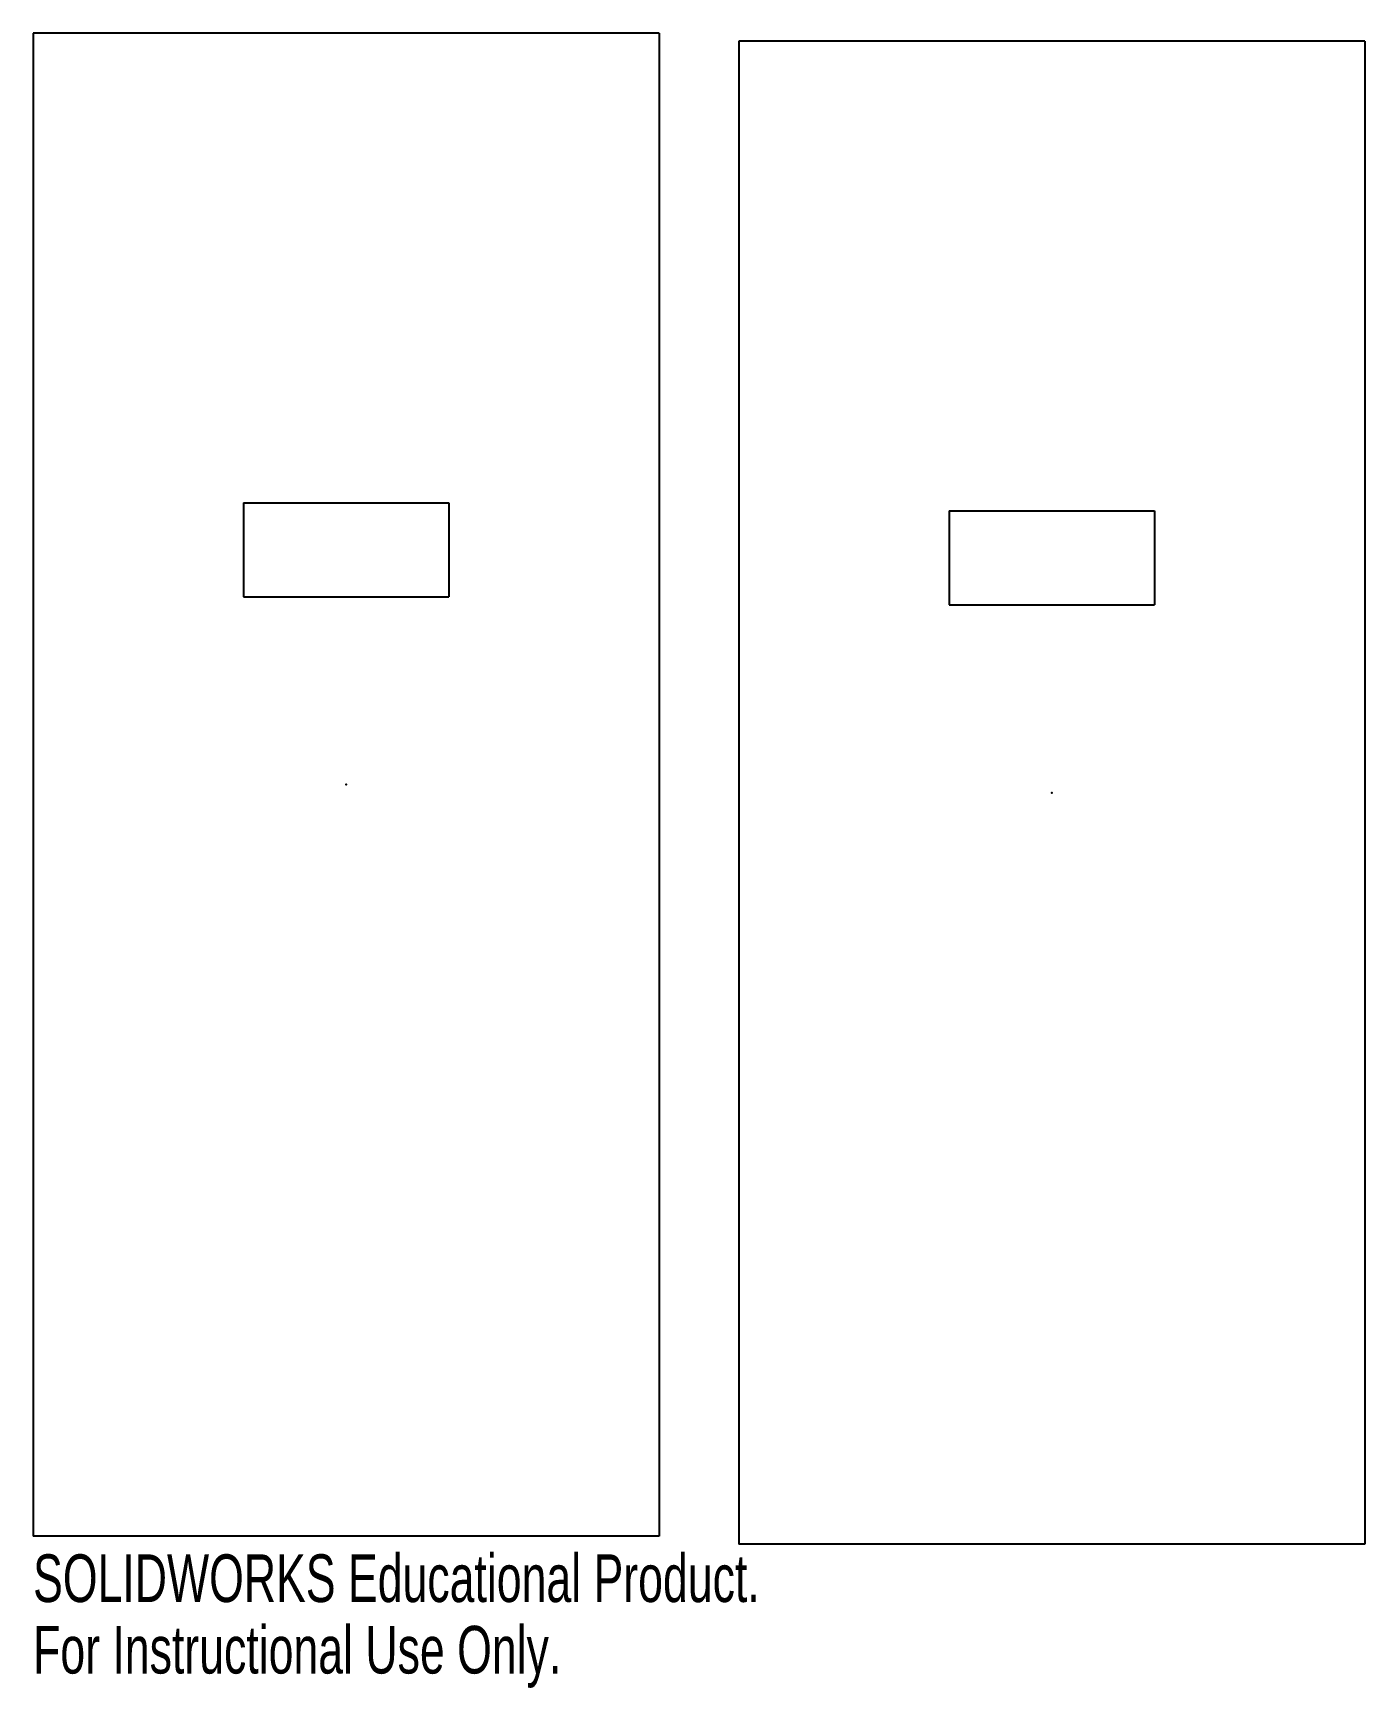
# Model space of a CAD drawing. Header units: inches. Extents: x -13.14 to -7.82, y 7.9 to 14.51.
import ezdxf

# ---------------------------------------------------------------- set-up
doc = ezdxf.new("R2010")
doc.units = ezdxf.units.IN
doc.header["$MEASUREMENT"] = 0
doc.header["$PDSIZE"] = -1
doc.styles.add('SLDTEXTSTYLE0', font='TXT', dxfattribs={"width": 0.7})

msp = doc.modelspace()

# ---------------------------------------------------------------- linework, layer by layer
at = {"color": 7, "linetype": 'Continuous'}
for p, q in [((-10.6351, 14.5101), (-13.1351, 14.5101)), ((-13.1351, 14.5101), (-13.1351, 8.5101)), ((-10.6351, 14.5101), (-10.6351, 8.5101)), ((-7.8182, 14.4773), (-10.3182, 14.4773)), ((-10.3182, 14.4773), (-10.3182, 8.4773)), ((-7.8182, 14.4773), (-7.8182, 8.4773)), ((-12.2951, 12.6351), (-11.4751, 12.6351)), ((-12.2951, 12.6351), (-12.2951, 12.2601)), ((-11.4751, 12.6351), (-11.4751, 12.2601)), ((-9.4782, 12.6023), (-8.6582, 12.6023)), ((-9.4782, 12.6023), (-9.4782, 12.2273)), ((-8.6582, 12.6023), (-8.6582, 12.2273)), ((-12.2951, 12.2601), (-11.4751, 12.2601)), ((-9.4782, 12.2273), (-8.6582, 12.2273)), ((-10.6351, 8.5101), (-13.1351, 8.5101)), ((-7.8182, 8.4773), (-10.3182, 8.4773))]:
    msp.add_line(p, q, dxfattribs=at)
for p in [(-11.8851, 11.5101), (-9.0682, 11.4773)]:
    msp.add_point(p, dxfattribs=at)

# ---------------------------------------------------------------- texts
at = {"color": 7, "linetype": 'Continuous', "char_height": 0.1903, "attachment_point": 1, "style": 'SLDTEXTSTYLE0'}
for s, insert in [('SOLIDWORKS Educational Product.', (-13.1351, 8.4371)), ('For Instructional Use Only.', (-13.1351, 8.1517))]:
    msp.add_mtext(s, dxfattribs=dict(at, insert=insert))

doc.saveas('drawing.dxf')
